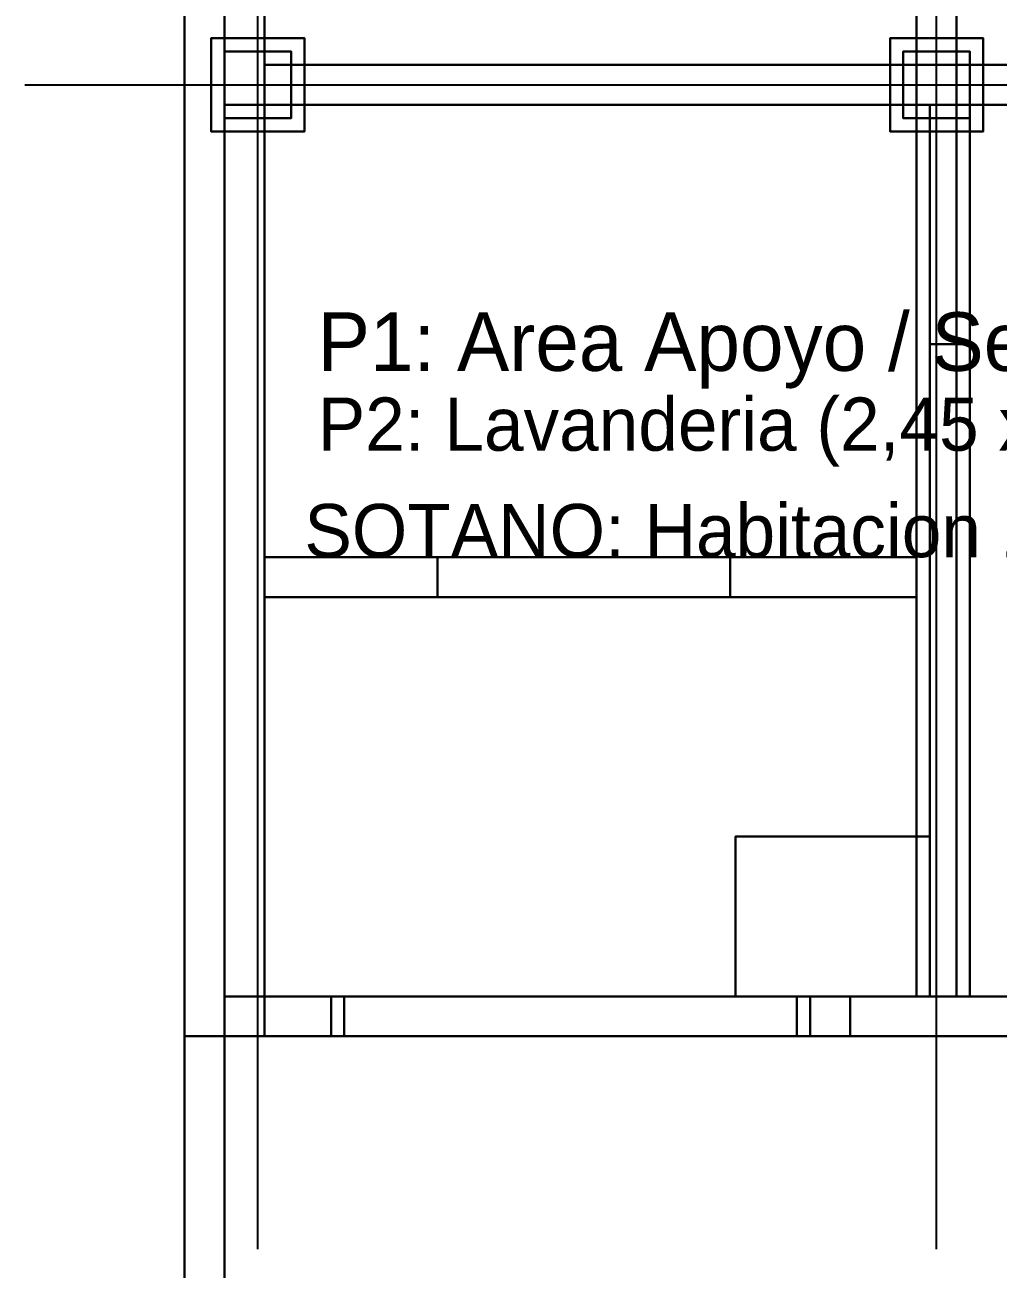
# Model space of a CAD drawing. Header units: metres. Extents: x -0.6 to 96.4, y -1.3 to 40.2.
# Drawn here: x -0.6 to 3.056, y 2.125 to 6.8 of the extents above; entities that cross this region are included whole.
import ezdxf

# ---------------------------------------------------------------- set-up
doc = ezdxf.new("R2010")
doc.units = ezdxf.units.M
doc.header["$MEASUREMENT"] = 0
for name, color, linetype in [('CERCA_PERIMETRAL_3D', 8, 'CONTINUOUS'), ('COLUMNAS_3D', 1, 'CONTINUOUS'), ('EJES_ESTRUCTURALES', 1, 'CONTINUOUS'), ('LOSA_PISO_3D', 8, 'CONTINUOUS'), ('MUROS_EXTERIORES_3D', 7, 'CONTINUOUS'), ('MUROS_INTERIORES_3D', 7, 'CONTINUOUS'), ('P2_COLUMNAS_3D', 1, 'CONTINUOUS'), ('P2_CUBIERTA_3D', 9, 'CONTINUOUS'), ('P2_LOSA_PISO_3D', 8, 'CONTINUOUS'), ('P2_MUROS_EXT_3D', 6, 'CONTINUOUS'), ('P2_MUROS_INT_3D', 6, 'CONTINUOUS'), ('P2_ROTULOS', 6, 'CONTINUOUS'), ('ROTULOS_TEXTO', 2, 'CONTINUOUS'), ('SOTANO_COLUMNAS_3D', 1, 'CONTINUOUS'), ('SOTANO_LOSA_3D', 8, 'CONTINUOUS'), ('SOTANO_MUROS_EXT_3D', 4, 'CONTINUOUS'), ('SOTANO_MUROS_INT_3D', 4, 'CONTINUOUS'), ('SOTANO_ROTULOS', 4, 'CONTINUOUS'), ('TERRENO_3D', 3, 'CONTINUOUS')]:
    doc.layers.add(name, color=color, linetype=linetype)

msp = doc.modelspace()

# ---------------------------------------------------------------- linework, layer by layer
at = {"layer": 'CERCA_PERIMETRAL_3D', "color": 8}
for points in [[(0, 0, -2.55), (0.15, 0, -2.55), (0.15, 11.3, -2.55), (0, 11.3, -2.55)], [(0, 0, 2.5), (0.15, 0, 2.5), (0.15, 11.3, 2.5), (0, 11.3, 2.5)], [(0, 0, -2.55), (0, 11.3, -2.55), (0, 11.3, 2.5), (0, 0, 2.5)], [(0.15, 0, -2.55), (0.15, 11.3, -2.55), (0.15, 11.3, 2.5), (0.15, 0, 2.5)]]:
    msp.add_3dface(points, dxfattribs=at)
at = {"layer": 'COLUMNAS_3D', "color": 1}
for points in [[(0.15, 6.45), (0.4, 6.45), (0.4, 6.7), (0.15, 6.7)], [(0.15, 6.45, 2.85), (0.4, 6.45, 2.85), (0.4, 6.7, 2.85), (0.15, 6.7, 2.85)], [(0.15, 6.7), (0.4, 6.7), (0.4, 6.7, 2.85), (0.15, 6.7, 2.85)], [(0.15, 6.45), (0.15, 6.7), (0.15, 6.7, 2.85), (0.15, 6.45, 2.85)], [(0.4, 6.45), (0.4, 6.7), (0.4, 6.7, 2.85), (0.4, 6.45, 2.85)], [(2.7, 6.45), (2.95, 6.45), (2.95, 6.7), (2.7, 6.7)], [(2.7, 6.45, 2.85), (2.95, 6.45, 2.85), (2.95, 6.7, 2.85), (2.7, 6.7, 2.85)], [(2.7, 6.7), (2.95, 6.7), (2.95, 6.7, 2.85), (2.7, 6.7, 2.85)], [(2.7, 6.45), (2.7, 6.7), (2.7, 6.7, 2.85), (2.7, 6.45, 2.85)], [(2.95, 6.45), (2.95, 6.7), (2.95, 6.7, 2.85), (2.95, 6.45, 2.85)], [(0.15, 6.45), (0.4, 6.45), (0.4, 6.45, 2.85), (0.15, 6.45, 2.85)], [(2.7, 6.45), (2.95, 6.45), (2.95, 6.45, 2.85), (2.7, 6.45, 2.85)]]:
    msp.add_3dface(points, dxfattribs=at)
at = {"layer": 'EJES_ESTRUCTURALES', "color": 1}
for p, q in [((0.275, 2.2), (0.275, 25.51)), ((2.825, 2.2), (2.825, 25.51)), ((-0.6, 6.575), (10, 6.575))]:
    msp.add_line(p, q, dxfattribs=at)
at = {"layer": 'LOSA_PISO_3D', "color": 8}
for points in [[(0.15, 6.5, -0.15), (9.15, 6.5, -0.15), (9.15, 7.4, -0.15), (0.15, 7.4, -0.15)], [(0.15, 6.5), (9.15, 6.5), (9.15, 7.4), (0.15, 7.4)], [(0.15, 6.5, -0.15), (0.15, 7.4, -0.15), (0.15, 7.4), (0.15, 6.5)], [(0.15, 3, -0.15), (6.4, 3, -0.15), (6.4, 6.5, -0.15), (0.15, 6.5, -0.15)], [(0.15, 3), (6.4, 3), (6.4, 6.5), (0.15, 6.5)], [(0.15, 6.5, -0.15), (6.4, 6.5, -0.15), (6.4, 6.5), (0.15, 6.5)], [(0.15, 3, -0.15), (0.15, 6.5, -0.15), (0.15, 6.5), (0.15, 3)], [(0.15, 6.5, -0.15), (9.15, 6.5, -0.15), (9.15, 6.5), (0.15, 6.5)], [(0.15, 3, -0.15), (6.4, 3, -0.15), (6.4, 3), (0.15, 3)]]:
    msp.add_3dface(points, dxfattribs=at)
at = {"layer": 'MUROS_EXTERIORES_3D', "color": 7}
for points in [[(0.15, 3), (0.3, 3), (0.3, 24.71), (0.15, 24.71)], [(0.15, 3, 2.85), (0.3, 3, 2.85), (0.3, 24.71, 2.85), (0.15, 24.71, 2.85)], [(0.15, 3), (0.15, 24.71), (0.15, 24.71, 2.85), (0.15, 3, 2.85)], [(0.3, 3), (0.3, 24.71), (0.3, 24.71, 2.85), (0.3, 3, 2.85)], [(0.15, 3), (0.55, 3), (0.55, 3.15), (0.15, 3.15)], [(0.15, 3, 2.85), (0.55, 3, 2.85), (0.55, 3.15, 2.85), (0.15, 3.15, 2.85)], [(0.15, 3.15), (0.55, 3.15), (0.55, 3.15, 2.85), (0.15, 3.15, 2.85)], [(0.15, 3), (0.15, 3.15), (0.15, 3.15, 2.85), (0.15, 3, 2.85)], [(0.55, 3), (0.55, 3.15), (0.55, 3.15, 2.85), (0.55, 3, 2.85)], [(0.55, 3), (2.35, 3), (2.35, 3.15), (0.55, 3.15)], [(0.55, 3, 1.15), (2.35, 3, 1.15), (2.35, 3.15, 1.15), (0.55, 3.15, 1.15)], [(0.55, 3.15), (2.35, 3.15), (2.35, 3.15, 1.15), (0.55, 3.15, 1.15)], [(0.55, 3), (0.55, 3.15), (0.55, 3.15, 1.15), (0.55, 3, 1.15)], [(0.55, 3, 2.6), (2.35, 3, 2.6), (2.35, 3.15, 2.6), (0.55, 3.15, 2.6)], [(0.55, 3, 2.85), (2.35, 3, 2.85), (2.35, 3.15, 2.85), (0.55, 3.15, 2.85)], [(0.55, 3.15, 2.6), (2.35, 3.15, 2.6), (2.35, 3.15, 2.85), (0.55, 3.15, 2.85)], [(0.55, 3, 2.6), (0.55, 3.15, 2.6), (0.55, 3.15, 2.85), (0.55, 3, 2.85)], [(2.35, 3), (2.35, 3.15), (2.35, 3.15, 1.15), (2.35, 3, 1.15)], [(2.35, 3, 2.6), (2.35, 3.15, 2.6), (2.35, 3.15, 2.85), (2.35, 3, 2.85)], [(2.35, 3), (4.1, 3), (4.1, 3.15), (2.35, 3.15)], [(2.35, 3, 2.85), (4.1, 3, 2.85), (4.1, 3.15, 2.85), (2.35, 3.15, 2.85)], [(2.35, 3.15), (4.1, 3.15), (4.1, 3.15, 2.85), (2.35, 3.15, 2.85)], [(2.35, 3), (2.35, 3.15), (2.35, 3.15, 2.85), (2.35, 3, 2.85)], [(0.15, 3), (0.3, 3), (0.3, 3, 2.85), (0.15, 3, 2.85)], [(0.15, 3), (0.55, 3), (0.55, 3, 2.85), (0.15, 3, 2.85)], [(0.55, 3), (2.35, 3), (2.35, 3, 1.15), (0.55, 3, 1.15)], [(0.55, 3, 2.6), (2.35, 3, 2.6), (2.35, 3, 2.85), (0.55, 3, 2.85)], [(2.35, 3), (4.1, 3), (4.1, 3, 2.85), (2.35, 3, 2.85)]]:
    msp.add_3dface(points, dxfattribs=at)
at = {"layer": 'MUROS_INTERIORES_3D', "color": 7}
for points in [[(2.75, 3.15), (2.9, 3.15), (2.9, 24.56), (2.75, 24.56)], [(2.75, 3.15, 2.85), (2.9, 3.15, 2.85), (2.9, 24.56, 2.85), (2.75, 24.56, 2.85)], [(2.75, 3.15), (2.75, 24.56), (2.75, 24.56, 2.85), (2.75, 3.15, 2.85)], [(2.9, 3.15), (2.9, 24.56), (2.9, 24.56, 2.85), (2.9, 3.15, 2.85)], [(2.9, 6.5), (4.05, 6.5), (4.05, 6.65), (2.9, 6.65)], [(2.9, 6.5, 2.85), (4.05, 6.5, 2.85), (4.05, 6.65, 2.85), (2.9, 6.65, 2.85)], [(2.9, 6.65), (4.05, 6.65), (4.05, 6.65, 2.85), (2.9, 6.65, 2.85)], [(2.9, 6.5), (2.9, 6.65), (2.9, 6.65, 2.85), (2.9, 6.5, 2.85)], [(2.9, 6.5), (4.05, 6.5), (4.05, 6.5, 2.85), (2.9, 6.5, 2.85)], [(0.3, 4.65), (0.95, 4.65), (0.95, 4.8), (0.3, 4.8)], [(0.3, 4.65, 2.85), (0.95, 4.65, 2.85), (0.95, 4.8, 2.85), (0.3, 4.8, 2.85)], [(0.3, 4.8), (0.95, 4.8), (0.95, 4.8, 2.85), (0.3, 4.8, 2.85)], [(0.3, 4.65), (0.3, 4.8), (0.3, 4.8, 2.85), (0.3, 4.65, 2.85)], [(0.95, 4.65), (0.95, 4.8), (0.95, 4.8, 2.85), (0.95, 4.65, 2.85)], [(0.95, 4.65, 2.1), (2.05, 4.65, 2.1), (2.05, 4.8, 2.1), (0.95, 4.8, 2.1)], [(0.95, 4.65, 2.85), (2.05, 4.65, 2.85), (2.05, 4.8, 2.85), (0.95, 4.8, 2.85)], [(0.95, 4.8, 2.1), (2.05, 4.8, 2.1), (2.05, 4.8, 2.85), (0.95, 4.8, 2.85)], [(0.95, 4.65, 2.1), (0.95, 4.8, 2.1), (0.95, 4.8, 2.85), (0.95, 4.65, 2.85)], [(2.05, 4.65, 2.1), (2.05, 4.8, 2.1), (2.05, 4.8, 2.85), (2.05, 4.65, 2.85)], [(2.05, 4.65), (2.75, 4.65), (2.75, 4.8), (2.05, 4.8)], [(2.05, 4.65, 2.85), (2.75, 4.65, 2.85), (2.75, 4.8, 2.85), (2.05, 4.8, 2.85)], [(2.05, 4.8), (2.75, 4.8), (2.75, 4.8, 2.85), (2.05, 4.8, 2.85)], [(2.05, 4.65), (2.05, 4.8), (2.05, 4.8, 2.85), (2.05, 4.65, 2.85)], [(2.75, 4.65), (2.75, 4.8), (2.75, 4.8, 2.85), (2.75, 4.65, 2.85)], [(0.3, 4.65), (0.95, 4.65), (0.95, 4.65, 2.85), (0.3, 4.65, 2.85)], [(0.95, 4.65, 2.1), (2.05, 4.65, 2.1), (2.05, 4.65, 2.85), (0.95, 4.65, 2.85)], [(2.05, 4.65), (2.75, 4.65), (2.75, 4.65, 2.85), (2.05, 4.65, 2.85)], [(2.75, 3.15), (2.9, 3.15), (2.9, 3.15, 2.85), (2.75, 3.15, 2.85)]]:
    msp.add_3dface(points, dxfattribs=at)
at = {"layer": 'P2_COLUMNAS_3D', "color": 1}
for points in [[(0.15, 6.45, 3), (0.4, 6.45, 3), (0.4, 6.7, 3), (0.15, 6.7, 3)], [(0.15, 6.45, 5.85), (0.4, 6.45, 5.85), (0.4, 6.7, 5.85), (0.15, 6.7, 5.85)], [(0.15, 6.7, 3), (0.4, 6.7, 3), (0.4, 6.7, 5.85), (0.15, 6.7, 5.85)], [(0.15, 6.45, 3), (0.15, 6.7, 3), (0.15, 6.7, 5.85), (0.15, 6.45, 5.85)], [(0.4, 6.45, 3), (0.4, 6.7, 3), (0.4, 6.7, 5.85), (0.4, 6.45, 5.85)], [(2.7, 6.45, 3), (2.95, 6.45, 3), (2.95, 6.7, 3), (2.7, 6.7, 3)], [(2.7, 6.45, 5.85), (2.95, 6.45, 5.85), (2.95, 6.7, 5.85), (2.7, 6.7, 5.85)], [(2.7, 6.7, 3), (2.95, 6.7, 3), (2.95, 6.7, 5.85), (2.7, 6.7, 5.85)], [(2.7, 6.45, 3), (2.7, 6.7, 3), (2.7, 6.7, 5.85), (2.7, 6.45, 5.85)], [(2.95, 6.45, 3), (2.95, 6.7, 3), (2.95, 6.7, 5.85), (2.95, 6.45, 5.85)], [(0.15, 6.45, 3), (0.4, 6.45, 3), (0.4, 6.45, 5.85), (0.15, 6.45, 5.85)], [(2.7, 6.45, 3), (2.95, 6.45, 3), (2.95, 6.45, 5.85), (2.7, 6.45, 5.85)]]:
    msp.add_3dface(points, dxfattribs=at)
at = {"layer": 'P2_CUBIERTA_3D', "color": 9}
for points in [[(0.15, 6.5, 5.85), (9.15, 6.5, 5.85), (9.15, 24.71, 5.85), (0.15, 24.71, 5.85)], [(0.15, 6.5, 6), (9.15, 6.5, 6), (9.15, 24.71, 6), (0.15, 24.71, 6)], [(0.15, 6.5, 5.85), (0.15, 24.71, 5.85), (0.15, 24.71, 6), (0.15, 6.5, 6)], [(0.15, 3, 5.85), (6.4, 3, 5.85), (6.4, 6.5, 5.85), (0.15, 6.5, 5.85)], [(0.15, 3, 6), (6.4, 3, 6), (6.4, 6.5, 6), (0.15, 6.5, 6)], [(0.15, 6.5, 5.85), (6.4, 6.5, 5.85), (6.4, 6.5, 6), (0.15, 6.5, 6)], [(0.15, 3, 5.85), (0.15, 6.5, 5.85), (0.15, 6.5, 6), (0.15, 3, 6)], [(0.15, 6.5, 5.85), (9.15, 6.5, 5.85), (9.15, 6.5, 6), (0.15, 6.5, 6)], [(0.15, 3, 5.85), (6.4, 3, 5.85), (6.4, 3, 6), (0.15, 3, 6)]]:
    msp.add_3dface(points, dxfattribs=at)
at = {"layer": 'P2_LOSA_PISO_3D', "color": 8}
for points in [[(0.15, 6.5, 2.85), (9.15, 6.5, 2.85), (9.15, 7.4, 2.85), (0.15, 7.4, 2.85)], [(0.15, 6.5, 3), (9.15, 6.5, 3), (9.15, 7.4, 3), (0.15, 7.4, 3)], [(0.15, 6.5, 2.85), (0.15, 7.4, 2.85), (0.15, 7.4, 3), (0.15, 6.5, 3)], [(0.15, 3, 2.85), (6.4, 3, 2.85), (6.4, 6.5, 2.85), (0.15, 6.5, 2.85)], [(0.15, 3, 3), (6.4, 3, 3), (6.4, 6.5, 3), (0.15, 6.5, 3)], [(0.15, 6.5, 2.85), (6.4, 6.5, 2.85), (6.4, 6.5, 3), (0.15, 6.5, 3)], [(0.15, 3, 2.85), (0.15, 6.5, 2.85), (0.15, 6.5, 3), (0.15, 3, 3)], [(0.15, 6.5, 2.85), (9.15, 6.5, 2.85), (9.15, 6.5, 3), (0.15, 6.5, 3)], [(0.15, 3, 2.85), (6.4, 3, 2.85), (6.4, 3, 3), (0.15, 3, 3)]]:
    msp.add_3dface(points, dxfattribs=at)
at = {"layer": 'P2_MUROS_EXT_3D', "color": 6}
for points in [[(0.15, 3, 3), (0.3, 3, 3), (0.3, 24.71, 3), (0.15, 24.71, 3)], [(0.15, 3, 5.85), (0.3, 3, 5.85), (0.3, 24.71, 5.85), (0.15, 24.71, 5.85)], [(0.15, 3, 3), (0.15, 24.71, 3), (0.15, 24.71, 5.85), (0.15, 3, 5.85)], [(0.3, 3, 3), (0.3, 24.71, 3), (0.3, 24.71, 5.85), (0.3, 3, 5.85)], [(0.15, 3, 3), (0.6, 3, 3), (0.6, 3.15, 3), (0.15, 3.15, 3)], [(0.15, 3, 5.85), (0.6, 3, 5.85), (0.6, 3.15, 5.85), (0.15, 3.15, 5.85)], [(0.15, 3.15, 3), (0.6, 3.15, 3), (0.6, 3.15, 5.85), (0.15, 3.15, 5.85)], [(0.15, 3, 3), (0.15, 3.15, 3), (0.15, 3.15, 5.85), (0.15, 3, 5.85)], [(0.6, 3, 3), (0.6, 3.15, 3), (0.6, 3.15, 5.85), (0.6, 3, 5.85)], [(0.6, 3, 3), (2.3, 3, 3), (2.3, 3.15, 3), (0.6, 3.15, 3)], [(0.6, 3, 4.1), (2.3, 3, 4.1), (2.3, 3.15, 4.1), (0.6, 3.15, 4.1)], [(0.6, 3.15, 3), (2.3, 3.15, 3), (2.3, 3.15, 4.1), (0.6, 3.15, 4.1)], [(0.6, 3, 3), (0.6, 3.15, 3), (0.6, 3.15, 4.1), (0.6, 3, 4.1)], [(0.6, 3, 5.25), (2.3, 3, 5.25), (2.3, 3.15, 5.25), (0.6, 3.15, 5.25)], [(0.6, 3, 5.85), (2.3, 3, 5.85), (2.3, 3.15, 5.85), (0.6, 3.15, 5.85)], [(0.6, 3.15, 5.25), (2.3, 3.15, 5.25), (2.3, 3.15, 5.85), (0.6, 3.15, 5.85)], [(0.6, 3, 5.25), (0.6, 3.15, 5.25), (0.6, 3.15, 5.85), (0.6, 3, 5.85)], [(2.3, 3, 3), (2.3, 3.15, 3), (2.3, 3.15, 4.1), (2.3, 3, 4.1)], [(2.3, 3, 5.25), (2.3, 3.15, 5.25), (2.3, 3.15, 5.85), (2.3, 3, 5.85)], [(2.3, 3, 3), (3.6, 3, 3), (3.6, 3.15, 3), (2.3, 3.15, 3)], [(2.3, 3, 5.85), (3.6, 3, 5.85), (3.6, 3.15, 5.85), (2.3, 3.15, 5.85)], [(2.3, 3.15, 3), (3.6, 3.15, 3), (3.6, 3.15, 5.85), (2.3, 3.15, 5.85)], [(2.3, 3, 3), (2.3, 3.15, 3), (2.3, 3.15, 5.85), (2.3, 3, 5.85)], [(0.15, 3, 3), (0.3, 3, 3), (0.3, 3, 5.85), (0.15, 3, 5.85)], [(0.15, 3, 3), (0.6, 3, 3), (0.6, 3, 5.85), (0.15, 3, 5.85)], [(0.6, 3, 3), (2.3, 3, 3), (2.3, 3, 4.1), (0.6, 3, 4.1)], [(0.6, 3, 5.25), (2.3, 3, 5.25), (2.3, 3, 5.85), (0.6, 3, 5.85)], [(2.3, 3, 3), (3.6, 3, 3), (3.6, 3, 5.85), (2.3, 3, 5.85)]]:
    msp.add_3dface(points, dxfattribs=at)
at = {"layer": 'P2_MUROS_INT_3D', "color": 6}
for points in [[(2.75, 3.15, 3), (2.9, 3.15, 3), (2.9, 7.4, 3), (2.75, 7.4, 3)], [(2.75, 3.15, 5.85), (2.9, 3.15, 5.85), (2.9, 7.4, 5.85), (2.75, 7.4, 5.85)], [(2.75, 3.15, 3), (2.75, 7.4, 3), (2.75, 7.4, 5.85), (2.75, 3.15, 5.85)], [(2.9, 3.15, 3), (2.9, 7.4, 3), (2.9, 7.4, 5.85), (2.9, 3.15, 5.85)], [(2.9, 6.5, 3), (3.9, 6.5, 3), (3.9, 6.65, 3), (2.9, 6.65, 3)], [(2.9, 6.5, 5.85), (3.9, 6.5, 5.85), (3.9, 6.65, 5.85), (2.9, 6.65, 5.85)], [(2.9, 6.65, 3), (3.9, 6.65, 3), (3.9, 6.65, 5.85), (2.9, 6.65, 5.85)], [(2.9, 6.5, 3), (2.9, 6.65, 3), (2.9, 6.65, 5.85), (2.9, 6.5, 5.85)], [(2.9, 6.5, 3), (3.9, 6.5, 3), (3.9, 6.5, 5.85), (2.9, 6.5, 5.85)], [(2.75, 3.15, 3), (2.9, 3.15, 3), (2.9, 3.15, 5.85), (2.75, 3.15, 5.85)]]:
    msp.add_3dface(points, dxfattribs=at)
at = {"layer": 'SOTANO_COLUMNAS_3D', "color": 1}
for points in [[(0.1, 6.4, -2.55), (0.45, 6.4, -2.55), (0.45, 6.75, -2.55), (0.1, 6.75, -2.55)], [(0.1, 6.4, -0.15), (0.45, 6.4, -0.15), (0.45, 6.75, -0.15), (0.1, 6.75, -0.15)], [(0.1, 6.75, -2.55), (0.45, 6.75, -2.55), (0.45, 6.75, -0.15), (0.1, 6.75, -0.15)], [(0.1, 6.4, -2.55), (0.1, 6.75, -2.55), (0.1, 6.75, -0.15), (0.1, 6.4, -0.15)], [(0.45, 6.4, -2.55), (0.45, 6.75, -2.55), (0.45, 6.75, -0.15), (0.45, 6.4, -0.15)], [(2.65, 6.4, -2.55), (3, 6.4, -2.55), (3, 6.75, -2.55), (2.65, 6.75, -2.55)], [(2.65, 6.4, -0.15), (3, 6.4, -0.15), (3, 6.75, -0.15), (2.65, 6.75, -0.15)], [(2.65, 6.75, -2.55), (3, 6.75, -2.55), (3, 6.75, -0.15), (2.65, 6.75, -0.15)], [(2.65, 6.4, -2.55), (2.65, 6.75, -2.55), (2.65, 6.75, -0.15), (2.65, 6.4, -0.15)], [(3, 6.4, -2.55), (3, 6.75, -2.55), (3, 6.75, -0.15), (3, 6.4, -0.15)], [(0.1, 6.4, -2.55), (0.45, 6.4, -2.55), (0.45, 6.4, -0.15), (0.1, 6.4, -0.15)], [(2.65, 6.4, -2.55), (3, 6.4, -2.55), (3, 6.4, -0.15), (2.65, 6.4, -0.15)]]:
    msp.add_3dface(points, dxfattribs=at)
at = {"layer": 'SOTANO_LOSA_3D', "color": 8}
for points in [[(0.15, 6.5, -2.7), (9.15, 6.5, -2.7), (9.15, 11.3, -2.7), (0.15, 11.3, -2.7)], [(0.15, 6.5, -2.55), (9.15, 6.5, -2.55), (9.15, 11.3, -2.55), (0.15, 11.3, -2.55)], [(0.15, 6.5, -2.7), (0.15, 11.3, -2.7), (0.15, 11.3, -2.55), (0.15, 6.5, -2.55)], [(0.15, 3, -2.7), (6.4, 3, -2.7), (6.4, 6.5, -2.7), (0.15, 6.5, -2.7)], [(0.15, 3, -2.55), (6.4, 3, -2.55), (6.4, 6.5, -2.55), (0.15, 6.5, -2.55)], [(0.15, 6.5, -2.7), (6.4, 6.5, -2.7), (6.4, 6.5, -2.55), (0.15, 6.5, -2.55)], [(0.15, 3, -2.7), (0.15, 6.5, -2.7), (0.15, 6.5, -2.55), (0.15, 3, -2.55)], [(0.15, 6.5, -2.7), (9.15, 6.5, -2.7), (9.15, 6.5, -2.55), (0.15, 6.5, -2.55)], [(0.15, 3, -2.7), (6.4, 3, -2.7), (6.4, 3, -2.55), (0.15, 3, -2.55)]]:
    msp.add_3dface(points, dxfattribs=at)
at = {"layer": 'SOTANO_MUROS_EXT_3D', "color": 4}
for points in [[(0.15, 3, -2.55), (0.3, 3, -2.55), (0.3, 11.3, -2.55), (0.15, 11.3, -2.55)], [(0.15, 3, -0.15), (0.3, 3, -0.15), (0.3, 11.3, -0.15), (0.15, 11.3, -0.15)], [(0.15, 3, -2.55), (0.15, 11.3, -2.55), (0.15, 11.3, -0.15), (0.15, 3, -0.15)], [(0.3, 3, -2.55), (0.3, 11.3, -2.55), (0.3, 11.3, -0.15), (0.3, 3, -0.15)], [(0.3, 3, -2.55), (0.6, 3, -2.55), (0.6, 3.15, -2.55), (0.3, 3.15, -2.55)], [(0.3, 3, -0.15), (0.6, 3, -0.15), (0.6, 3.15, -0.15), (0.3, 3.15, -0.15)], [(0.3, 3.15, -2.55), (0.6, 3.15, -2.55), (0.6, 3.15, -0.15), (0.3, 3.15, -0.15)], [(0.3, 3, -2.55), (0.3, 3.15, -2.55), (0.3, 3.15, -0.15), (0.3, 3, -0.15)], [(0.6, 3, -2.55), (0.6, 3.15, -2.55), (0.6, 3.15, -0.15), (0.6, 3, -0.15)], [(0.6, 3, -2.55), (2.5, 3, -2.55), (2.5, 3.15, -2.55), (0.6, 3.15, -2.55)], [(0.6, 3, -1.55), (2.5, 3, -1.55), (2.5, 3.15, -1.55), (0.6, 3.15, -1.55)], [(0.6, 3.15, -2.55), (2.5, 3.15, -2.55), (2.5, 3.15, -1.55), (0.6, 3.15, -1.55)], [(0.6, 3, -2.55), (0.6, 3.15, -2.55), (0.6, 3.15, -1.55), (0.6, 3, -1.55)], [(0.6, 3, -0.45), (2.5, 3, -0.45), (2.5, 3.15, -0.45), (0.6, 3.15, -0.45)], [(0.6, 3, -0.15), (2.5, 3, -0.15), (2.5, 3.15, -0.15), (0.6, 3.15, -0.15)], [(0.6, 3.15, -0.45), (2.5, 3.15, -0.45), (2.5, 3.15, -0.15), (0.6, 3.15, -0.15)], [(0.6, 3, -0.45), (0.6, 3.15, -0.45), (0.6, 3.15, -0.15), (0.6, 3, -0.15)], [(2.5, 3, -2.55), (2.5, 3.15, -2.55), (2.5, 3.15, -1.55), (2.5, 3, -1.55)], [(2.5, 3, -0.45), (2.5, 3.15, -0.45), (2.5, 3.15, -0.15), (2.5, 3, -0.15)], [(2.5, 3, -2.55), (3.4, 3, -2.55), (3.4, 3.15, -2.55), (2.5, 3.15, -2.55)], [(2.5, 3, -0.15), (3.4, 3, -0.15), (3.4, 3.15, -0.15), (2.5, 3.15, -0.15)], [(2.5, 3.15, -2.55), (3.4, 3.15, -2.55), (3.4, 3.15, -0.15), (2.5, 3.15, -0.15)], [(2.5, 3, -2.55), (2.5, 3.15, -2.55), (2.5, 3.15, -0.15), (2.5, 3, -0.15)], [(0.15, 3, -2.55), (0.3, 3, -2.55), (0.3, 3, -0.15), (0.15, 3, -0.15)], [(0.3, 3, -2.55), (0.6, 3, -2.55), (0.6, 3, -0.15), (0.3, 3, -0.15)], [(0.6, 3, -2.55), (2.5, 3, -2.55), (2.5, 3, -1.55), (0.6, 3, -1.55)], [(0.6, 3, -0.45), (2.5, 3, -0.45), (2.5, 3, -0.15), (0.6, 3, -0.15)], [(2.5, 3, -2.55), (3.4, 3, -2.55), (3.4, 3, -0.15), (2.5, 3, -0.15)]]:
    msp.add_3dface(points, dxfattribs=at)
at = {"layer": 'SOTANO_MUROS_INT_3D', "color": 4}
for points in [[(0.3, 6.5, -2.55), (3.95, 6.5, -2.55), (3.95, 6.65, -2.55), (0.3, 6.65, -2.55)], [(0.3, 6.5, -0.15), (3.95, 6.5, -0.15), (3.95, 6.65, -0.15), (0.3, 6.65, -0.15)], [(0.3, 6.65, -2.55), (3.95, 6.65, -2.55), (3.95, 6.65, -0.15), (0.3, 6.65, -0.15)], [(0.3, 6.5, -2.55), (0.3, 6.65, -2.55), (0.3, 6.65, -0.15), (0.3, 6.5, -0.15)], [(0.3, 6.5, -2.55), (3.95, 6.5, -2.55), (3.95, 6.5, -0.15), (0.3, 6.5, -0.15)], [(2.8, 6.4, -2.55), (2.95, 6.4, -2.55), (2.95, 6.5, -2.55), (2.8, 6.5, -2.55)], [(2.8, 6.4, -0.15), (2.95, 6.4, -0.15), (2.95, 6.5, -0.15), (2.8, 6.5, -0.15)], [(2.8, 6.5, -2.55), (2.95, 6.5, -2.55), (2.95, 6.5, -0.15), (2.8, 6.5, -0.15)], [(2.8, 6.4, -2.55), (2.8, 6.5, -2.55), (2.8, 6.5, -0.15), (2.8, 6.4, -0.15)], [(2.95, 6.4, -2.55), (2.95, 6.5, -2.55), (2.95, 6.5, -0.15), (2.95, 6.4, -0.15)], [(2.8, 5.6, -0.55), (2.95, 5.6, -0.55), (2.95, 6.4, -0.55), (2.8, 6.4, -0.55)], [(2.8, 5.6, -0.15), (2.95, 5.6, -0.15), (2.95, 6.4, -0.15), (2.8, 6.4, -0.15)], [(2.8, 6.4, -0.55), (2.95, 6.4, -0.55), (2.95, 6.4, -0.15), (2.8, 6.4, -0.15)], [(2.8, 5.6, -0.55), (2.8, 6.4, -0.55), (2.8, 6.4, -0.15), (2.8, 5.6, -0.15)], [(2.8, 6.4, -2.55), (2.95, 6.4, -2.55), (2.95, 6.4, -0.15), (2.8, 6.4, -0.15)], [(2.95, 5.6, -0.55), (2.95, 6.4, -0.55), (2.95, 6.4, -0.15), (2.95, 5.6, -0.15)], [(2.8, 3.15, -2.55), (2.95, 3.15, -2.55), (2.95, 5.6, -2.55), (2.8, 5.6, -2.55)], [(2.8, 3.15, -0.15), (2.95, 3.15, -0.15), (2.95, 5.6, -0.15), (2.8, 5.6, -0.15)], [(2.8, 5.6, -2.55), (2.95, 5.6, -2.55), (2.95, 5.6, -0.15), (2.8, 5.6, -0.15)], [(2.8, 3.15, -2.55), (2.8, 5.6, -2.55), (2.8, 5.6, -0.15), (2.8, 3.15, -0.15)], [(2.8, 5.6, -0.55), (2.95, 5.6, -0.55), (2.95, 5.6, -0.15), (2.8, 5.6, -0.15)], [(2.95, 3.15, -2.55), (2.95, 5.6, -2.55), (2.95, 5.6, -0.15), (2.95, 3.15, -0.15)], [(2.07, 3.15, -2.55), (2.8, 3.15, -2.55), (2.8, 3.75, -2.55), (2.07, 3.75, -2.55)], [(2.07, 3.15, -0.15), (2.8, 3.15, -0.15), (2.8, 3.75, -0.15), (2.07, 3.75, -0.15)], [(2.07, 3.75, -2.55), (2.8, 3.75, -2.55), (2.8, 3.75, -0.15), (2.07, 3.75, -0.15)], [(2.07, 3.15, -2.55), (2.07, 3.75, -2.55), (2.07, 3.75, -0.15), (2.07, 3.15, -0.15)], [(2.8, 3.15, -2.55), (2.8, 3.75, -2.55), (2.8, 3.75, -0.15), (2.8, 3.15, -0.15)], [(2.07, 3.15, -2.55), (2.8, 3.15, -2.55), (2.8, 3.15, -0.15), (2.07, 3.15, -0.15)], [(2.8, 3.15, -2.55), (2.95, 3.15, -2.55), (2.95, 3.15, -0.15), (2.8, 3.15, -0.15)]]:
    msp.add_3dface(points, dxfattribs=at)
at = {"layer": 'TERRENO_3D', "color": 3}
for points in [[(0, 0, -2.75), (10.8043, 0.2311, -2.75), (10.8677, 3, -2.75), (0, 3, -2.75)], [(0, 0, -2.55), (10.8043, 0.2311, -2.55), (10.8677, 3, -2.55), (0, 3, -2.55)], [(0, 3, -2.75), (10.8677, 3, -2.75), (10.8677, 3, -2.55), (0, 3, -2.55)], [(0, 0, -2.75), (0, 3, -2.75), (0, 3, -2.55), (0, 0, -2.55)]]:
    msp.add_3dface(points, dxfattribs=at)

# ---------------------------------------------------------------- texts
at = {"layer": 'P2_ROTULOS', "color": 6}
msp.add_text('P2: Lavanderia (2,45 x 4,10m)', height=0.2, dxfattribs=at).set_placement((0.5, 5.2, 3.05))
at = {"layer": 'ROTULOS_TEXTO', "color": 2}
msp.add_text('P1: Area Apoyo / Servicio', height=0.22, dxfattribs=at).set_placement((0.5, 5.5, 0.05))
at = {"layer": 'SOTANO_ROTULOS', "color": 4}
msp.add_text('SOTANO: Habitacion 1 (2,50 x 3,35)', height=0.2, dxfattribs=at).set_placement((0.45, 4.8, -2.5))

doc.saveas('drawing.dxf')
